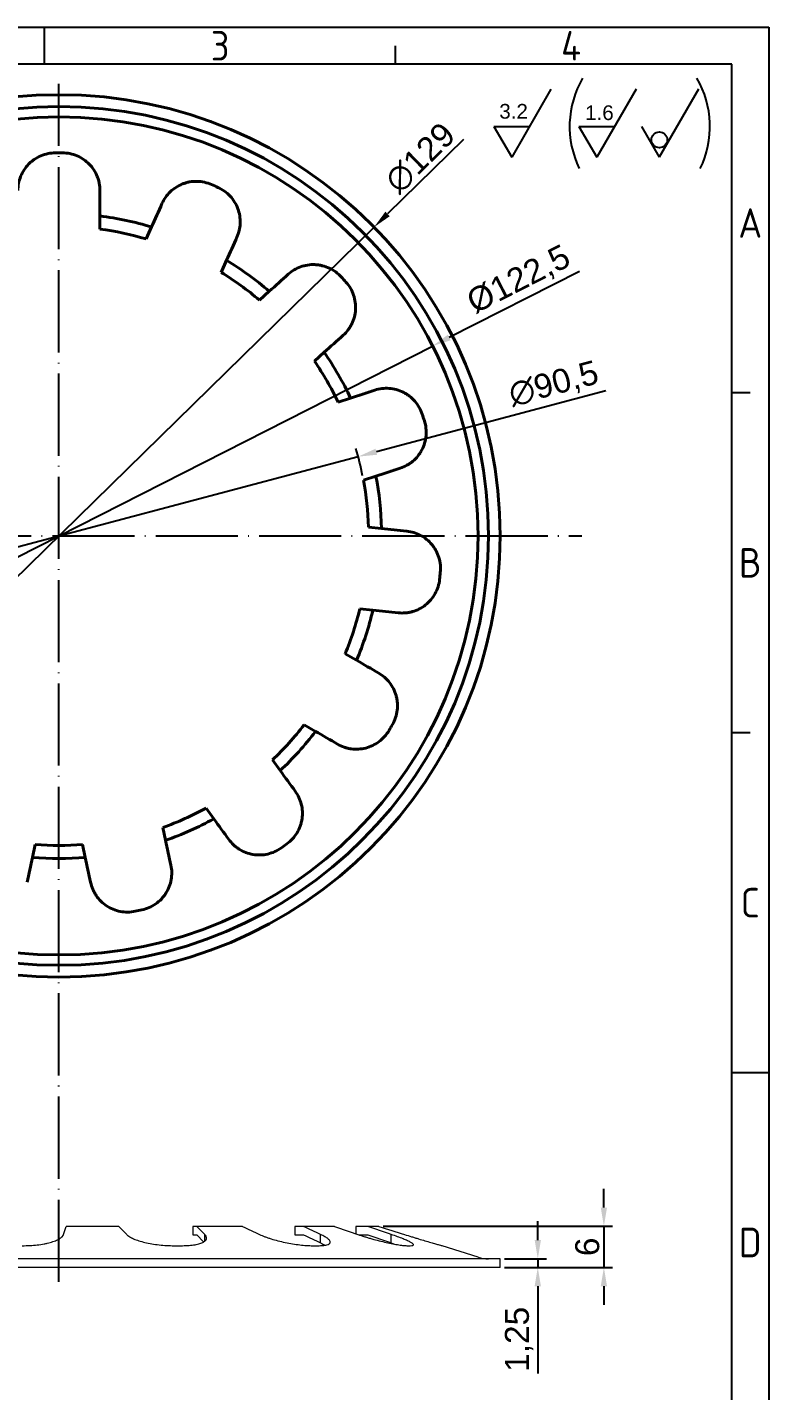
# Model space of a CAD drawing. Header units: millimetres. Extents: x 4492 to 4709, y 1173 to 1477.
# Drawn here: x 4600.4 to 4708.8, y 1277.4 to 1476.8 of the extents above; entities that cross this region are included whole.
import ezdxf
from ezdxf.enums import TextEntityAlignment as Align

# ---------------------------------------------------------------- set-up
doc = ezdxf.new("R2010")
doc.units = ezdxf.units.MM
doc.linetypes.add('ACAD_ISO04W100', pattern=[30, 24, -3, 0, -3])
for name, color, linetype, lineweight in [('AM_0', 7, 'Continuous', 40), ('AM_4', 1, 'ACAD_ISO04W100', 25), ('AM_5', 1, 'Continuous', 25)]:
    doc.layers.add(name, color=color, linetype=linetype, lineweight=lineweight)
doc.styles.add('ACISOTS', font='isocp.shx', dxfattribs={"height": 1})
doc.styles.get("Standard").update_dxf_attribs({"font": 'arial.ttf'})
doc.dimstyles.new('ISO-25', dxfattribs={"dimtxt": 3.5, "dimasz": 2.75, "dimexe": 1.25, "dimexo": 0.625, "dimtad": 1, "dimtxsty": 'Standard', "dimcen": 2.5, "dimadec": 0, "dimazin": 0, "dimtfac": 1, "dimtmove": 0, "dimatfit": 3, "dimfxl": 1, "dimarcsym": 0})

# ---------------------------------------------------------------- blocks, each defined once
blk = doc.blocks.new('*D39')
at = {"layer": 'AM_5', "color": 0, "lineweight": -2, "ltscale": 0.25, "transparency": 16777216}
for p, q in [((4664.18, 1460.34), (4653.08, 1449.46)), ((4558.98, 1357.25), (4651.11, 1447.53)), ((4557.01, 1355.32), (4555.05, 1353.4))]:
    blk.add_line(p, q, dxfattribs=at)
at = {"layer": 'AM_5', "color": 0, "ltscale": 0.25, "transparency": 16777216}
for points in [[(4652.76, 1449.79), (4653.4, 1449.13), (4651.11, 1447.53)], [(4556.69, 1355.65), (4557.33, 1354.99), (4558.98, 1357.25)]]:
    blk.add_solid(points, dxfattribs=at)
at = {"layer": 'Defpoints', "color": 0, "ltscale": 0.25, "transparency": 16777216}
for p in [(4651.11, 1447.53), (4558.98, 1357.25)]:
    blk.add_point(p, dxfattribs=at)
at = {"layer": 'AM_5', "color": 0, "ltscale": 0.25, "transparency": 16777216, "insert": (4657.85, 1457.65), "char_height": 3.5, "attachment_point": 5, "rotation": 44.4196}
blk.add_mtext('∅129', dxfattribs=at)
blk = doc.blocks.new('*D40')
at = {"layer": 'AM_5', "color": 0, "lineweight": -2, "ltscale": 0.25, "transparency": 16777216}
for p, q in [((4681.12, 1441.06), (4662.1, 1431.39)), ((4550.44, 1374.63), (4659.65, 1430.15)), ((4547.99, 1373.39), (4545.53, 1372.14))]:
    blk.add_line(p, q, dxfattribs=at)
at = {"layer": 'AM_5', "color": 0, "ltscale": 0.25, "transparency": 16777216}
for points in [[(4661.9, 1431.8), (4662.31, 1430.98), (4659.65, 1430.15)], [(4547.78, 1373.8), (4548.19, 1372.98), (4550.44, 1374.63)]]:
    blk.add_solid(points, dxfattribs=at)
at = {"layer": 'Defpoints', "color": 0, "ltscale": 0.25, "transparency": 16777216}
for p in [(4659.65, 1430.15), (4550.44, 1374.63)]:
    blk.add_point(p, dxfattribs=at)
at = {"layer": 'AM_5', "color": 0, "ltscale": 0.25, "transparency": 16777216, "insert": (4672.33, 1439.71), "char_height": 3.5, "attachment_point": 5, "rotation": 26.9436}
blk.add_mtext('%%C122,5', dxfattribs=at)
blk = doc.blocks.new('*D41')
at = {"layer": 'AM_5', "color": 0, "lineweight": -2, "ltscale": 0.25, "transparency": 16777216}
for p, q in [((4684.97, 1423.58), (4651.44, 1414.69)), ((4561.31, 1390.8), (4648.78, 1413.98)), ((4558.65, 1390.09), (4555.99, 1389.39))]:
    blk.add_line(p, q, dxfattribs=at)
blk.add_arc((4605.04, 1402.39), 45.25, 11.1717, 16.4297, dxfattribs=at)
at = {"layer": 'AM_5', "color": 0, "ltscale": 0.25, "transparency": 16777216}
for points in [[(4651.32, 1415.13), (4651.56, 1414.25), (4648.78, 1413.98)], [(4558.53, 1390.53), (4558.76, 1389.65), (4561.31, 1390.8)]]:
    blk.add_solid(points, dxfattribs=at)
at = {"layer": 'Defpoints', "color": 0, "ltscale": 0.25, "transparency": 16777216}
for p in [(4648.78, 1413.98), (4561.31, 1390.8)]:
    blk.add_point(p, dxfattribs=at)
at = {"layer": 'AM_5', "color": 0, "ltscale": 0.25, "transparency": 16777216, "insert": (4677.4, 1424.45), "char_height": 3.5, "attachment_point": 5, "rotation": 14.8469}
blk.add_mtext('∅90,5', dxfattribs=at)
blk = doc.blocks.new('*D42')
at = {"layer": 'AM_5', "color": 0, "lineweight": -2, "ltscale": 0.25, "transparency": 16777216}
for p, q in [((4675.04, 1299.45), (4675.04, 1302.2)), ((4670.17, 1296.7), (4676.29, 1296.7)), ((4675.04, 1296.7), (4675.04, 1295.45)), ((4670.17, 1295.45), (4676.29, 1295.45)), ((4675.04, 1292.7), (4675.04, 1279.91))]:
    blk.add_line(p, q, dxfattribs=at)
at = {"layer": 'AM_5', "color": 0, "ltscale": 0.25, "transparency": 16777216}
for points in [[(4674.58, 1299.45), (4675.5, 1299.45), (4675.04, 1296.7)], [(4674.58, 1292.7), (4675.5, 1292.7), (4675.04, 1295.45)]]:
    blk.add_solid(points, dxfattribs=at)
at = {"layer": 'Defpoints', "color": 0, "ltscale": 0.25, "transparency": 16777216}
for p in [(4669.54, 1296.7), (4669.54, 1295.45), (4675.04, 1295.45)]:
    blk.add_point(p, dxfattribs=at)
at = {"layer": 'AM_5', "color": 0, "ltscale": 0.25, "transparency": 16777216, "insert": (4672.31, 1284.93), "char_height": 3.5, "attachment_point": 5, "rotation": 90}
blk.add_mtext('1,25', dxfattribs=at)
blk = doc.blocks.new('*D43')
at = {"layer": 'AM_5', "color": 0, "lineweight": -2, "ltscale": 0.25, "transparency": 16777216}
for p, q in [((4684.7, 1304.2), (4684.7, 1306.95)), ((4652.44, 1301.45), (4685.95, 1301.45)), ((4684.7, 1301.45), (4684.7, 1295.45)), ((4670.17, 1295.45), (4685.95, 1295.45)), ((4684.7, 1292.7), (4684.7, 1289.95))]:
    blk.add_line(p, q, dxfattribs=at)
at = {"layer": 'AM_5', "color": 0, "ltscale": 0.25, "transparency": 16777216}
for points in [[(4684.24, 1304.2), (4685.16, 1304.2), (4684.7, 1301.45)], [(4684.24, 1292.7), (4685.16, 1292.7), (4684.7, 1295.45)]]:
    blk.add_solid(points, dxfattribs=at)
at = {"layer": 'Defpoints', "color": 0, "ltscale": 0.25, "transparency": 16777216}
for p in [(4651.82, 1301.45), (4669.54, 1295.45), (4684.7, 1295.45)]:
    blk.add_point(p, dxfattribs=at)
at = {"layer": 'AM_5', "color": 0, "ltscale": 0.25, "transparency": 16777216, "insert": (4682.29, 1298.45), "char_height": 3.5, "attachment_point": 5, "rotation": 90}
blk.add_mtext('6', dxfattribs=at)
blk = doc.blocks.new('*D44')
at = {"layer": 'AM_5', "color": 0, "lineweight": -2, "ltscale": 0.25, "transparency": 16777216}
blk.add_line((4558.48, 1301.64), (4569.66, 1305.21), dxfattribs=at)
for start, end in [(22.863, 27.9815), (0, 17.7445), (349.763, 354.8815)]:
    blk.add_arc((4539.14, 1295.45), 30.79, start, end, dxfattribs=at)
at = {"layer": 'AM_5', "color": 0, "ltscale": 0.25, "transparency": 16777216}
for points in [[(4567.94, 1307.57), (4567.08, 1307.25), (4568.47, 1304.83)], [(4569.35, 1292.72), (4570.27, 1292.68), (4569.93, 1295.45)]]:
    blk.add_solid(points, dxfattribs=at)
at = {"layer": 'Defpoints', "color": 0, "ltscale": 0.25, "transparency": 16777216}
for p in [(4557.89, 1301.45), (4569.77, 1298.62), (4543.79, 1296.94), (4540.54, 1295.45), (4669.54, 1295.45)]:
    blk.add_point(p, dxfattribs=at)
at = {"layer": 'AM_5', "color": 0, "ltscale": 0.25, "transparency": 16777216, "insert": (4571.95, 1300.57), "char_height": 3.5, "attachment_point": 5, "rotation": 278.8722}
blk.add_mtext('18°', dxfattribs=at)

msp = doc.modelspace()

# ---------------------------------------------------------------- linework, layer by layer
at = {"color": 135, "lineweight": 25}
for p, q in [((4491.716, 1476.751), (4708.796, 1476.751)), ((4602.956, 1471.351), (4602.956, 1476.751)), ((4708.796, 1476.751), (4708.796, 1173.271)), ((4654.256, 1471.351), (4654.256, 1474.051)), ((4706.096, 1423.291), (4703.396, 1423.291)), ((4706.096, 1373.611), (4703.396, 1373.611)), ((4703.396, 1323.931), (4708.796, 1323.931))]:
    msp.add_line(p, q, dxfattribs=at)
for p, q in [((4703.396, 1471.351), (4512.236, 1471.351)), ((4703.396, 1178.671), (4703.396, 1471.351))]:
    msp.add_line(p, q)
at = {"color": 7, "linetype": 'Continuous', "lineweight": 15}
for p, q in [((4613.792, 1301.447), (4606.122, 1301.447)), ((4631.883, 1301.447), (4624.61, 1301.447)), ((4624.61, 1301.447), (4624.61, 1300.197)), ((4624.61, 1300.197), (4625.204, 1300.197)), ((4625.204, 1300.197), (4626.198, 1299.177)), ((4645.333, 1301.447), (4639.514, 1301.447)), ((4639.514, 1301.447), (4639.514, 1300.197)), ((4639.514, 1300.197), (4640.8, 1300.197)), ((4643.294, 1299.014), (4643.294, 1300.264)), ((4651.817, 1301.447), (4648.458, 1301.447)), ((4648.458, 1301.447), (4648.458, 1300.361)), ((4648.938, 1300.197), (4650.214, 1300.197)), ((4653.619, 1299.014), (4653.619, 1300.264)), ((4653.619, 1299.014), (4654.085, 1298.847)), ((4666.301, 1296.935), (4661.044, 1298.617)), ((4669.544, 1296.697), (4540.544, 1296.697)), ((4669.544, 1295.447), (4669.544, 1296.697)), ((4669.544, 1295.447), (4540.544, 1295.447))]:
    msp.add_line(p, q, dxfattribs=at)
at = {"color": 8, "linetype": 'Continuous', "lineweight": 15}
msp.add_line((4626.356, 1299.28), (4626.356, 1300.264), dxfattribs=at)
at = {"color": 7, "linetype": 'Continuous', "lineweight": 15}
msp.add_arc((4667.825, 1301.697), 5, 252.25555, 270, dxfattribs=at)
for points, knots in [([(4599.688, 1298.617), (4600.057, 1298.616), (4600.424, 1298.625), (4601.152, 1298.665), (4601.518, 1298.696), (4602.217, 1298.777), (4602.552, 1298.827), (4603.032, 1298.916), (4603.189, 1298.948), (4603.49, 1299.016), (4603.634, 1299.052), (4604.048, 1299.165), (4604.302, 1299.247), (4604.755, 1299.427), (4604.951, 1299.522), (4605.282, 1299.721), (4605.419, 1299.826), (4605.626, 1300.042), (4605.696, 1300.151), (4605.733, 1300.264)], [0, 0, 0, 0, 0.125, 0.125, 0.25, 0.25, 0.375, 0.375, 0.4375, 0.4375, 0.5, 0.5, 0.625, 0.625, 0.75, 0.75, 0.875, 0.875, 1, 1, 1, 1]), ([(4614.943, 1300.264), (4615.053, 1300.151), (4615.193, 1300.042), (4615.447, 1299.881), (4615.539, 1299.829), (4615.739, 1299.725), (4615.847, 1299.673), (4616.19, 1299.522), (4616.443, 1299.428), (4616.996, 1299.25), (4617.3, 1299.166), (4617.937, 1299.015), (4618.271, 1298.947), (4618.966, 1298.829), (4619.331, 1298.778), (4620.057, 1298.697), (4620.422, 1298.666), (4621.157, 1298.625), (4621.52, 1298.616), (4621.874, 1298.617)], [0, 0, 0, 0, 0.125, 0.125, 0.1875, 0.1875, 0.25, 0.25, 0.375, 0.375, 0.5, 0.5, 0.625, 0.625, 0.75, 0.75, 0.875, 0.875, 1, 1, 1, 1]), ([(4622.825, 1298.617), (4623.178, 1298.616), (4623.514, 1298.625), (4624.15, 1298.665), (4624.455, 1298.696), (4625.007, 1298.777), (4625.256, 1298.827), (4625.589, 1298.916), (4625.694, 1298.948), (4625.886, 1299.016), (4625.974, 1299.052), (4626.213, 1299.165), (4626.34, 1299.247), (4626.528, 1299.427), (4626.586, 1299.522), (4626.636, 1299.721), (4626.627, 1299.826), (4626.541, 1300.042), (4626.465, 1300.151), (4626.356, 1300.264)], [0, 0, 0, 0, 0.125, 0.125, 0.25, 0.25, 0.375, 0.375, 0.4375, 0.4375, 0.5, 0.5, 0.625, 0.625, 0.75, 0.75, 0.875, 0.875, 1, 1, 1, 1]), ([(4634.377, 1300.264), (4634.613, 1300.151), (4634.872, 1300.042), (4635.291, 1299.881), (4635.436, 1299.829), (4635.737, 1299.725), (4635.894, 1299.673), (4636.373, 1299.522), (4636.705, 1299.428), (4637.391, 1299.25), (4637.751, 1299.166), (4638.469, 1299.015), (4638.829, 1298.947), (4639.548, 1298.829), (4639.909, 1298.778), (4640.598, 1298.697), (4640.93, 1298.666), (4641.568, 1298.625), (4641.868, 1298.616), (4642.144, 1298.617)], [0, 0, 0, 0, 0.125, 0.125, 0.1875, 0.1875, 0.25, 0.25, 0.375, 0.375, 0.5, 0.5, 0.625, 0.625, 0.75, 0.75, 0.875, 0.875, 1, 1, 1, 1]), ([(4642.887, 1298.617), (4643.163, 1298.616), (4643.409, 1298.625), (4643.845, 1298.665), (4644.036, 1298.696), (4644.345, 1298.777), (4644.465, 1298.827), (4644.594, 1298.916), (4644.629, 1298.948), (4644.679, 1299.016), (4644.695, 1299.052), (4644.717, 1299.165), (4644.697, 1299.247), (4644.586, 1299.427), (4644.498, 1299.522), (4644.257, 1299.721), (4644.103, 1299.826), (4643.74, 1300.042), (4643.531, 1300.151), (4643.294, 1300.264)], [0, 0, 0, 0, 0.125, 0.125, 0.25, 0.25, 0.375, 0.375, 0.4375, 0.4375, 0.5, 0.5, 0.625, 0.625, 0.75, 0.75, 0.875, 0.875, 1, 1, 1, 1]), ([(4648.738, 1300.264), (4649.061, 1300.151), (4649.394, 1300.042), (4649.905, 1299.881), (4650.078, 1299.829), (4650.428, 1299.725), (4650.607, 1299.673), (4651.139, 1299.522), (4651.492, 1299.428), (4652.194, 1299.25), (4652.547, 1299.166), (4653.222, 1299.015), (4653.545, 1298.947), (4654.163, 1298.829), (4654.459, 1298.778), (4654.992, 1298.697), (4655.233, 1298.666), (4655.663, 1298.625), (4655.848, 1298.616), (4656, 1298.617)], [0, 0, 0, 0, 0.125, 0.125, 0.1875, 0.1875, 0.25, 0.25, 0.375, 0.375, 0.5, 0.5, 0.625, 0.625, 0.75, 0.75, 0.875, 0.875, 1, 1, 1, 1]), ([(4656.406, 1298.617), (4656.557, 1298.616), (4656.672, 1298.625), (4656.83, 1298.665), (4656.874, 1298.696), (4656.887, 1298.777), (4656.858, 1298.827), (4656.76, 1298.916), (4656.718, 1298.948), (4656.618, 1299.016), (4656.56, 1299.052), (4656.362, 1299.165), (4656.197, 1299.247), (4655.807, 1299.427), (4655.587, 1299.522), (4655.097, 1299.721), (4654.825, 1299.826), (4654.248, 1300.042), (4653.942, 1300.151), (4653.619, 1300.264)], [0, 0, 0, 0, 0.125, 0.125, 0.25, 0.25, 0.375, 0.375, 0.4375, 0.4375, 0.5, 0.5, 0.625, 0.625, 0.75, 0.75, 0.875, 0.875, 1, 1, 1, 1]), ([(4655.544, 1300.264), (4655.898, 1300.151), (4656.247, 1300.042), (4656.763, 1299.881), (4656.933, 1299.829), (4657.272, 1299.725), (4657.441, 1299.673), (4657.935, 1299.522), (4658.249, 1299.428), (4658.844, 1299.25), (4659.129, 1299.166), (4659.644, 1299.015), (4659.876, 1298.947), (4660.286, 1298.829), (4660.464, 1298.778), (4660.749, 1298.697), (4660.858, 1298.666), (4661.007, 1298.625), (4661.044, 1298.616), (4661.044, 1298.617)], [0, 0, 0, 0, 0.125, 0.125, 0.1875, 0.1875, 0.25, 0.25, 0.375, 0.375, 0.5, 0.5, 0.625, 0.625, 0.75, 0.75, 0.875, 0.875, 1, 1, 1, 1]), ([(4643.294, 1299.014), (4643.507, 1298.912), (4643.741, 1298.8), (4643.899, 1298.695), (4643.914, 1298.685)], [0, 0, 0, 0, 0.907767, 1, 1, 1, 1])]:
    msp.add_open_spline(points, degree=3, knots=knots, dxfattribs=at)
for points in [[(4605.733, 1300.264), (4605.863, 1300.659), (4605.993, 1301.053), (4606.122, 1301.447)], [(4613.792, 1301.447), (4614.176, 1301.053), (4614.559, 1300.659), (4614.943, 1300.264)], [(4626.356, 1300.264), (4625.972, 1300.659), (4625.588, 1301.053), (4625.204, 1301.447)], [(4631.883, 1301.447), (4632.714, 1301.053), (4633.545, 1300.659), (4634.377, 1300.264)], [(4643.294, 1300.264), (4642.463, 1300.659), (4641.632, 1301.053), (4640.8, 1301.447)], [(4640.8, 1300.197), (4641.632, 1299.803), (4642.463, 1299.409), (4643.294, 1299.014)], [(4645.333, 1301.447), (4646.468, 1301.053), (4647.603, 1300.659), (4648.738, 1300.264)], [(4653.619, 1300.264), (4652.484, 1300.659), (4651.349, 1301.053), (4650.214, 1301.447)], [(4650.214, 1300.197), (4651.349, 1299.803), (4652.484, 1299.409), (4653.619, 1299.014)], [(4651.817, 1301.447), (4653.06, 1301.053), (4654.302, 1300.659), (4655.544, 1300.264)], [(4621.874, 1298.617), (4622.191, 1298.618), (4622.508, 1298.618), (4622.825, 1298.617)], [(4642.144, 1298.617), (4642.392, 1298.618), (4642.64, 1298.618), (4642.887, 1298.617)], [(4656, 1298.617), (4656.135, 1298.618), (4656.271, 1298.618), (4656.406, 1298.617)], [(4661.044, 1298.617), (4661.044, 1298.617), (4661.044, 1298.617), (4661.044, 1298.617)]]:
    msp.add_open_spline(points, degree=3, dxfattribs=at)
at = {"layer": 'AM_0'}
for p, q in [((4611.044, 1447.24), (4611.044, 1449.163)), ((4618.587, 1447.559), (4617.805, 1445.803)), ((4628.768, 1440.922), (4629.55, 1442.679)), ((4635.789, 1438.146), (4634.36, 1436.86)), ((4642.39, 1427.942), (4643.818, 1429.228)), ((4647.674, 1422.55), (4645.846, 1421.956)), ((4649.554, 1410.543), (4651.382, 1411.137)), ((4652.188, 1403.468), (4650.276, 1403.669)), ((4649.022, 1391.735), (4650.934, 1391.534)), ((4648.551, 1384.2), (4646.886, 1385.161)), ((4640.886, 1374.769), (4642.551, 1373.807)), ((4637.391, 1368.077), (4636.261, 1369.632)), ((4626.553, 1362.578), (4627.683, 1361.023)), ((4620.638, 1357.887), (4620.238, 1359.767)), ((4601.189, 1355.392), (4601.588, 1357.272)), ((4608.5, 1357.272), (4608.9, 1355.392))]:
    msp.add_line(p, q, dxfattribs=at)
for radius in [64.5, 62.78, 62.78, 61.257, 61.257]:
    msp.add_circle((4605.044, 1402.39), radius, dxfattribs=at)
for radius, start, end in [(47.156, 73.30996, 82.69004), (45.25, 73.61967, 82.38033), (47.156, 49.30996, 58.69004), (45.25, 49.61967, 58.38033), (45.25, 25.61967, 34.38033), (47.156, 25.30996, 34.69004), (45.25, 1.61967, 10.38033), (47.156, 1.30996, 10.69004), (45.25, 337.61967, 346.38033), (47.156, 337.30996, 346.69004), (45.25, 313.61967, 322.38033), (47.156, 313.30996, 322.69004), (45.25, 289.61967, 298.38033), (47.156, 289.30996, 298.69004), (45.25, 265.61967, 274.38033), (47.156, 265.30996, 274.69004)]:
    msp.add_arc((4605.044, 1402.39), radius, start, end, dxfattribs=at)
for points, knots in [([(4604.544, 1458.39), (4604.173, 1458.39), (4603.808, 1458.353), (4603.091, 1458.207), (4602.735, 1458.097), (4602.062, 1457.811), (4601.744, 1457.637), (4601.293, 1457.33), (4601.147, 1457.219), (4600.869, 1456.986), (4600.737, 1456.863), (4600.361, 1456.479), (4600.136, 1456.198), (4599.743, 1455.597), (4599.579, 1455.282), (4599.314, 1454.629), (4599.213, 1454.286), (4599.078, 1453.593), (4599.044, 1453.243), (4599.044, 1452.89)], [0, 0, 0, 0, 0.125, 0.125, 0.25, 0.25, 0.375, 0.375, 0.4375, 0.4375, 0.5, 0.5, 0.625, 0.625, 0.75, 0.75, 0.875, 0.875, 1, 1, 1, 1]), ([(4611.044, 1452.89), (4611.044, 1453.244), (4611.011, 1453.592), (4610.911, 1454.108), (4610.869, 1454.279), (4610.769, 1454.617), (4610.71, 1454.786), (4610.51, 1455.281), (4610.347, 1455.594), (4609.959, 1456.19), (4609.731, 1456.474), (4609.228, 1456.99), (4608.953, 1457.221), (4608.355, 1457.631), (4608.03, 1457.81), (4607.359, 1458.095), (4607.011, 1458.204), (4606.286, 1458.352), (4605.916, 1458.39), (4605.544, 1458.39)], [0, 0, 0, 0, 0.125, 0.125, 0.1875, 0.1875, 0.25, 0.25, 0.375, 0.375, 0.5, 0.5, 0.625, 0.625, 0.75, 0.75, 0.875, 0.875, 1, 1, 1, 1]), ([(4627.365, 1453.752), (4627.026, 1453.903), (4626.677, 1454.017), (4625.963, 1454.176), (4625.593, 1454.22), (4624.862, 1454.233), (4624.5, 1454.203), (4623.963, 1454.106), (4623.785, 1454.064), (4623.436, 1453.964), (4623.266, 1453.906), (4622.766, 1453.707), (4622.446, 1453.543), (4621.843, 1453.153), (4621.565, 1452.932), (4621.057, 1452.443), (4620.825, 1452.171), (4620.42, 1451.593), (4620.247, 1451.287), (4620.103, 1450.964)], [0, 0, 0, 0, 0.125, 0.125, 0.25, 0.25, 0.375, 0.375, 0.4375, 0.4375, 0.5, 0.5, 0.625, 0.625, 0.75, 0.75, 0.875, 0.875, 1, 1, 1, 1]), ([(4631.066, 1446.084), (4631.21, 1446.407), (4631.321, 1446.739), (4631.439, 1447.251), (4631.471, 1447.424), (4631.517, 1447.774), (4631.532, 1447.952), (4631.55, 1448.485), (4631.528, 1448.838), (4631.416, 1449.54), (4631.324, 1449.892), (4631.074, 1450.567), (4630.917, 1450.891), (4630.538, 1451.509), (4630.313, 1451.804), (4629.816, 1452.337), (4629.542, 1452.579), (4628.941, 1453.009), (4628.618, 1453.194), (4628.278, 1453.345)], [0, 0, 0, 0, 0.125, 0.125, 0.1875, 0.1875, 0.25, 0.25, 0.375, 0.375, 0.5, 0.5, 0.625, 0.625, 0.75, 0.75, 0.875, 0.875, 1, 1, 1, 1]), ([(4646.326, 1440.233), (4646.077, 1440.509), (4645.806, 1440.755), (4645.218, 1441.19), (4644.897, 1441.381), (4644.235, 1441.69), (4643.893, 1441.811), (4643.362, 1441.94), (4643.182, 1441.974), (4642.823, 1442.024), (4642.644, 1442.041), (4642.106, 1442.063), (4641.747, 1442.042), (4641.037, 1441.932), (4640.695, 1441.843), (4640.031, 1441.602), (4639.708, 1441.449), (4639.104, 1441.085), (4638.821, 1440.876), (4638.558, 1440.64)], [0, 0, 0, 0, 0.125, 0.125, 0.25, 0.25, 0.375, 0.375, 0.4375, 0.4375, 0.5, 0.5, 0.625, 0.625, 0.75, 0.75, 0.875, 0.875, 1, 1, 1, 1]), ([(4646.588, 1431.722), (4646.851, 1431.959), (4647.087, 1432.217), (4647.404, 1432.637), (4647.503, 1432.782), (4647.688, 1433.083), (4647.774, 1433.24), (4648.007, 1433.719), (4648.131, 1434.05), (4648.314, 1434.737), (4648.373, 1435.097), (4648.42, 1435.815), (4648.408, 1436.174), (4648.312, 1436.893), (4648.227, 1437.254), (4647.99, 1437.943), (4647.838, 1438.275), (4647.463, 1438.913), (4647.244, 1439.213), (4646.995, 1439.49)], [0, 0, 0, 0, 0.125, 0.125, 0.1875, 0.1875, 0.25, 0.25, 0.375, 0.375, 0.5, 0.5, 0.625, 0.625, 0.75, 0.75, 0.875, 0.875, 1, 1, 1, 1]), ([(4658.149, 1420.17), (4658.034, 1420.524), (4657.886, 1420.859), (4657.526, 1421.496), (4657.311, 1421.8), (4656.832, 1422.352), (4656.568, 1422.601), (4656.136, 1422.935), (4655.985, 1423.04), (4655.678, 1423.232), (4655.521, 1423.319), (4655.039, 1423.558), (4654.702, 1423.686), (4654.009, 1423.874), (4653.659, 1423.932), (4652.956, 1423.982), (4652.598, 1423.973), (4651.898, 1423.887), (4651.555, 1423.811), (4651.219, 1423.702)], [0, 0, 0, 0, 0.125, 0.125, 0.25, 0.25, 0.375, 0.375, 0.4375, 0.4375, 0.5, 0.5, 0.625, 0.625, 0.75, 0.75, 0.875, 0.875, 1, 1, 1, 1]), ([(4654.927, 1412.289), (4655.263, 1412.398), (4655.585, 1412.538), (4656.044, 1412.793), (4656.194, 1412.885), (4656.485, 1413.085), (4656.627, 1413.193), (4657.036, 1413.536), (4657.283, 1413.788), (4657.73, 1414.341), (4657.93, 1414.645), (4658.265, 1415.283), (4658.4, 1415.616), (4658.605, 1416.312), (4658.674, 1416.676), (4658.738, 1417.402), (4658.734, 1417.767), (4658.651, 1418.502), (4658.573, 1418.866), (4658.458, 1419.219)], [0, 0, 0, 0, 0.125, 0.125, 0.1875, 0.1875, 0.25, 0.25, 0.375, 0.375, 0.5, 0.5, 0.625, 0.625, 0.75, 0.75, 0.875, 0.875, 1, 1, 1, 1]), ([(4660.79, 1397.034), (4660.829, 1397.403), (4660.83, 1397.77), (4660.76, 1398.498), (4660.687, 1398.864), (4660.474, 1399.563), (4660.334, 1399.898), (4660.075, 1400.378), (4659.98, 1400.535), (4659.778, 1400.835), (4659.67, 1400.979), (4659.326, 1401.394), (4659.071, 1401.647), (4658.514, 1402.1), (4658.218, 1402.296), (4657.596, 1402.628), (4657.265, 1402.765), (4656.591, 1402.971), (4656.247, 1403.041), (4655.895, 1403.078)], [0, 0, 0, 0, 0.125, 0.125, 0.25, 0.25, 0.375, 0.375, 0.4375, 0.4375, 0.5, 0.5, 0.625, 0.625, 0.75, 0.75, 0.875, 0.875, 1, 1, 1, 1]), ([(4654.641, 1391.144), (4654.992, 1391.107), (4655.343, 1391.104), (4655.866, 1391.15), (4656.04, 1391.173), (4656.387, 1391.237), (4656.562, 1391.278), (4657.074, 1391.425), (4657.403, 1391.555), (4658.036, 1391.879), (4658.343, 1392.075), (4658.908, 1392.522), (4659.167, 1392.771), (4659.637, 1393.323), (4659.849, 1393.628), (4660.202, 1394.265), (4660.347, 1394.6), (4660.57, 1395.305), (4660.646, 1395.669), (4660.685, 1396.039)], [0, 0, 0, 0, 0.125, 0.125, 0.1875, 0.1875, 0.25, 0.25, 0.375, 0.375, 0.5, 0.5, 0.625, 0.625, 0.75, 0.75, 0.875, 0.875, 1, 1, 1, 1]), ([(4653.792, 1374.823), (4653.978, 1375.145), (4654.128, 1375.479), (4654.36, 1376.173), (4654.442, 1376.536), (4654.532, 1377.262), (4654.54, 1377.625), (4654.499, 1378.169), (4654.476, 1378.351), (4654.413, 1378.708), (4654.373, 1378.883), (4654.228, 1379.401), (4654.098, 1379.737), (4653.773, 1380.378), (4653.583, 1380.676), (4653.149, 1381.233), (4652.903, 1381.492), (4652.371, 1381.955), (4652.085, 1382.159), (4651.779, 1382.336)], [0, 0, 0, 0, 0.125, 0.125, 0.25, 0.25, 0.375, 0.375, 0.4375, 0.4375, 0.5, 0.5, 0.625, 0.625, 0.75, 0.75, 0.875, 0.875, 1, 1, 1, 1]), ([(4645.779, 1371.944), (4646.085, 1371.767), (4646.404, 1371.622), (4646.901, 1371.45), (4647.069, 1371.401), (4647.412, 1371.318), (4647.588, 1371.285), (4648.116, 1371.211), (4648.47, 1371.196), (4649.179, 1371.234), (4649.54, 1371.289), (4650.237, 1371.467), (4650.575, 1371.589), (4651.229, 1371.902), (4651.547, 1372.095), (4652.129, 1372.533), (4652.397, 1372.78), (4652.888, 1373.333), (4653.106, 1373.635), (4653.292, 1373.957)], [0, 0, 0, 0, 0.125, 0.125, 0.1875, 0.1875, 0.25, 0.25, 0.375, 0.375, 0.5, 0.5, 0.625, 0.625, 0.75, 0.75, 0.875, 0.875, 1, 1, 1, 1]), ([(4638.365, 1357.379), (4638.665, 1357.597), (4638.939, 1357.842), (4639.433, 1358.381), (4639.656, 1358.679), (4640.033, 1359.306), (4640.188, 1359.634), (4640.372, 1360.148), (4640.425, 1360.323), (4640.513, 1360.675), (4640.548, 1360.852), (4640.626, 1361.384), (4640.643, 1361.743), (4640.607, 1362.461), (4640.555, 1362.811), (4640.385, 1363.496), (4640.266, 1363.833), (4639.968, 1364.472), (4639.789, 1364.775), (4639.582, 1365.061)], [0, 0, 0, 0, 0.125, 0.125, 0.25, 0.25, 0.375, 0.375, 0.4375, 0.4375, 0.5, 0.5, 0.625, 0.625, 0.75, 0.75, 0.875, 0.875, 1, 1, 1, 1]), ([(4629.873, 1358.008), (4630.081, 1357.722), (4630.314, 1357.459), (4630.698, 1357.101), (4630.832, 1356.987), (4631.112, 1356.772), (4631.259, 1356.67), (4631.711, 1356.388), (4632.028, 1356.23), (4632.691, 1355.976), (4633.043, 1355.88), (4633.752, 1355.758), (4634.111, 1355.733), (4634.836, 1355.753), (4635.204, 1355.799), (4635.914, 1355.963), (4636.26, 1356.08), (4636.934, 1356.386), (4637.255, 1356.573), (4637.556, 1356.791)], [0, 0, 0, 0, 0.125, 0.125, 0.1875, 0.1875, 0.25, 0.25, 0.375, 0.375, 0.5, 0.5, 0.625, 0.625, 0.75, 0.75, 0.875, 0.875, 1, 1, 1, 1]), ([(4617.176, 1347.718), (4617.54, 1347.795), (4617.889, 1347.907), (4618.56, 1348.199), (4618.885, 1348.381), (4619.484, 1348.799), (4619.76, 1349.036), (4620.136, 1349.431), (4620.256, 1349.57), (4620.479, 1349.855), (4620.583, 1350.002), (4620.871, 1350.457), (4621.033, 1350.778), (4621.292, 1351.448), (4621.387, 1351.789), (4621.51, 1352.484), (4621.538, 1352.841), (4621.526, 1353.546), (4621.486, 1353.895), (4621.413, 1354.241)], [0, 0, 0, 0, 0.125, 0.125, 0.25, 0.25, 0.375, 0.375, 0.4375, 0.4375, 0.5, 0.5, 0.625, 0.625, 0.75, 0.75, 0.875, 0.875, 1, 1, 1, 1]), ([(4609.675, 1351.746), (4609.749, 1351.4), (4609.854, 1351.066), (4610.059, 1350.582), (4610.135, 1350.424), (4610.304, 1350.113), (4610.396, 1349.96), (4610.695, 1349.518), (4610.92, 1349.246), (4611.423, 1348.744), (4611.705, 1348.513), (4612.304, 1348.113), (4612.621, 1347.944), (4613.291, 1347.667), (4613.647, 1347.56), (4614.362, 1347.421), (4614.725, 1347.387), (4615.465, 1347.392), (4615.835, 1347.432), (4616.198, 1347.51)], [0, 0, 0, 0, 0.125, 0.125, 0.1875, 0.1875, 0.25, 0.25, 0.375, 0.375, 0.5, 0.5, 0.625, 0.625, 0.75, 0.75, 0.875, 0.875, 1, 1, 1, 1])]:
    msp.add_open_spline(points, degree=3, knots=knots, dxfattribs=at)
for points in [[(4605.544, 1458.39), (4605.211, 1458.39), (4604.878, 1458.39), (4604.544, 1458.39)], [(4628.278, 1453.345), (4627.974, 1453.481), (4627.669, 1453.616), (4627.365, 1453.752)], [(4611.044, 1449.163), (4611.044, 1450.405), (4611.044, 1451.648), (4611.044, 1452.89)], [(4620.103, 1450.964), (4619.598, 1449.829), (4619.093, 1448.694), (4618.587, 1447.559)], [(4629.55, 1442.679), (4630.055, 1443.814), (4630.561, 1444.949), (4631.066, 1446.084)], [(4638.558, 1440.64), (4637.635, 1439.809), (4636.712, 1438.977), (4635.789, 1438.146)], [(4646.995, 1439.49), (4646.772, 1439.737), (4646.549, 1439.985), (4646.326, 1440.233)], [(4643.818, 1429.228), (4644.741, 1430.06), (4645.665, 1430.891), (4646.588, 1431.722)], [(4651.219, 1423.702), (4650.037, 1423.318), (4648.855, 1422.934), (4647.674, 1422.55)], [(4658.458, 1419.219), (4658.355, 1419.536), (4658.252, 1419.853), (4658.149, 1420.17)], [(4651.382, 1411.137), (4652.564, 1411.521), (4653.745, 1411.905), (4654.927, 1412.289)], [(4655.895, 1403.078), (4654.659, 1403.208), (4653.424, 1403.338), (4652.188, 1403.468)], [(4660.685, 1396.039), (4660.72, 1396.371), (4660.755, 1396.702), (4660.79, 1397.034)], [(4650.934, 1391.534), (4652.169, 1391.404), (4653.405, 1391.274), (4654.641, 1391.144)], [(4651.779, 1382.336), (4650.703, 1382.957), (4649.627, 1383.578), (4648.551, 1384.2)], [(4642.551, 1373.807), (4643.627, 1373.186), (4644.703, 1372.565), (4645.779, 1371.944)], [(4653.292, 1373.957), (4653.458, 1374.246), (4653.625, 1374.534), (4653.792, 1374.823)], [(4639.582, 1365.061), (4638.851, 1366.066), (4638.121, 1367.071), (4637.391, 1368.077)], [(4627.683, 1361.023), (4628.413, 1360.018), (4629.143, 1359.013), (4629.873, 1358.008)], [(4621.413, 1354.241), (4621.154, 1355.456), (4620.896, 1356.671), (4620.638, 1357.887)], [(4637.556, 1356.791), (4637.826, 1356.987), (4638.095, 1357.183), (4638.365, 1357.379)], [(4600.414, 1351.746), (4600.672, 1352.961), (4600.93, 1354.176), (4601.189, 1355.392)], [(4608.9, 1355.392), (4609.158, 1354.176), (4609.417, 1352.961), (4609.675, 1351.746)], [(4616.198, 1347.51), (4616.524, 1347.579), (4616.85, 1347.648), (4617.176, 1347.718)]]:
    msp.add_open_spline(points, degree=3, dxfattribs=at)
at = {"layer": 'AM_4', "ltscale": 0.5}
for p, q in [((4605.044, 1293.316), (4605.044, 1468.465)), ((4528.591, 1402.39), (4681.498, 1402.39))]:
    msp.add_line(p, q, dxfattribs=at)
at = {"layer": 'AM_5'}
for p, q in [((4676.963, 1467.684), (4671.221, 1457.738)), ((4689.399, 1467.684), (4683.657, 1457.738)), ((4698.543, 1467.684), (4692.801, 1457.738)), ((4668.611, 1462.259), (4673.831, 1462.259)), ((4668.611, 1462.259), (4671.221, 1457.738)), ((4681.046, 1462.259), (4686.267, 1462.259)), ((4681.046, 1462.259), (4683.657, 1457.738)), ((4690.19, 1462.259), (4692.801, 1457.738))]:
    msp.add_line(p, q, dxfattribs=at)
msp.add_circle((4692.811, 1460.3), 1.158, dxfattribs=at)
for centre, start, end in [((4693.745, 1462.249), 149.81687, 205.95777), ((4686.146, 1462.249), 334.04223, 30.18313)]:
    msp.add_arc(centre, 14.057, start, end, dxfattribs=at)

# ---------------------------------------------------------------- texts
at = {"color": 135, "lineweight": 25, "style": 'ACISOTS'}
for s, p in [('3', (4628.606, 1474.051)), ('4', (4679.906, 1474.051)), ('A', (4706.096, 1448.131)), ('B', (4706.096, 1398.451)), ('C', (4706.096, 1348.771)), ('D', (4706.096, 1299.091))]:
    msp.add_text(s, height=4.32, dxfattribs=at).set_placement(p, align=Align.MIDDLE)
at = {"layer": 'AM_5', "char_height": 2.1484, "attachment_point": 1}
for s, insert in [('3.2', (4669.417, 1465.541)), ('1.6', (4681.965, 1465.333))]:
    msp.add_mtext_dynamic_manual_height_columns(s, width=18.23779, gutter_width=12.5, heights=[0], dxfattribs=dict(at, insert=insert))

# ---------------------------------------------------------------- dimensions: what is measured, and where the dimension line sits
at = {"layer": 'AM_5', "ltscale": 0.25}
dim = msp.add_diameter_dim_2p(p1=(4558.976, 1357.246), p2=(4651.112, 1447.534), dimstyle='ISO-25', dxfattribs=at)
dim.commit()
dim.dimension.update_dxf_attribs({"geometry": '*D39', "text_midpoint": (4657.854, 1457.655)})
dim = msp.add_diameter_dim_2p(p1=(4550.437, 1374.634), p2=(4659.652, 1430.146), text='%%C122,5', dimstyle='ISO-25', dxfattribs=at)
dim.commit()
dim.dimension.update_dxf_attribs({"geometry": '*D40', "text_midpoint": (4673.589, 1437.23), "dimtype": 163})
dim = msp.add_diameter_dim_2p(p1=(4561.305, 1390.795), p2=(4648.784, 1413.985), dimstyle='ISO-25', dxfattribs=at)
dim.commit()
dim.dimension.update_dxf_attribs({"geometry": '*D41', "text_midpoint": (4678.114, 1421.76), "dimtype": 163})
dim = msp.add_angular_dim_2l(base=(4569.767, 1298.621), line1=((4669.544, 1295.447), (4540.544, 1295.447)), line2=((4557.888, 1301.447), (4543.788, 1296.935)), dimstyle='ISO-25', dxfattribs=at)
dim.commit()
dim.dimension.update_dxf_attribs({"geometry": '*D44', "text_midpoint": (4571.946, 1300.569)})
for base, p1, picture, middle in [((4684.7, 1295.447), (4651.817, 1301.447), '*D43', (4682.288, 1298.447)), ((4675.04, 1295.447), (4669.544, 1296.697), '*D42', (4672.312, 1284.928))]:
    dim = msp.add_linear_dim(base=base, p1=p1, p2=(4669.544, 1295.447), angle=90, dimstyle='ISO-25', dxfattribs=at)
    dim.commit()
    dim.dimension.update_dxf_attribs({"geometry": picture, "text_midpoint": middle})

doc.saveas('drawing.dxf')
